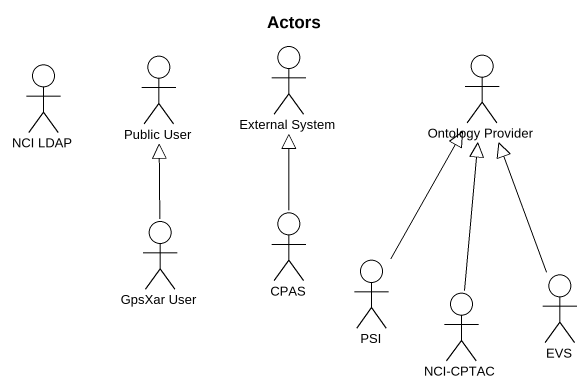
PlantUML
@startuml
title Actors
actor "NCI LDAP" as NCI_LDAP
actor "Public User" as Public_User
actor "External System" as External_System
actor "Ontology Provider" as Ontology_Provider
actor "GpsXar User" as GpsXar_User
actor CPAS
actor PSI
actor "NCI-CPTAC" as NCI_CPTAC
actor EVS
GpsXar_User -up-|> Public_User
CPAS -up-|> External_System
PSI -up-|> Ontology_Provider
NCI_CPTAC -up-|> Ontology_Provider
EVS -up-|> Ontology_Provider
@enduml
